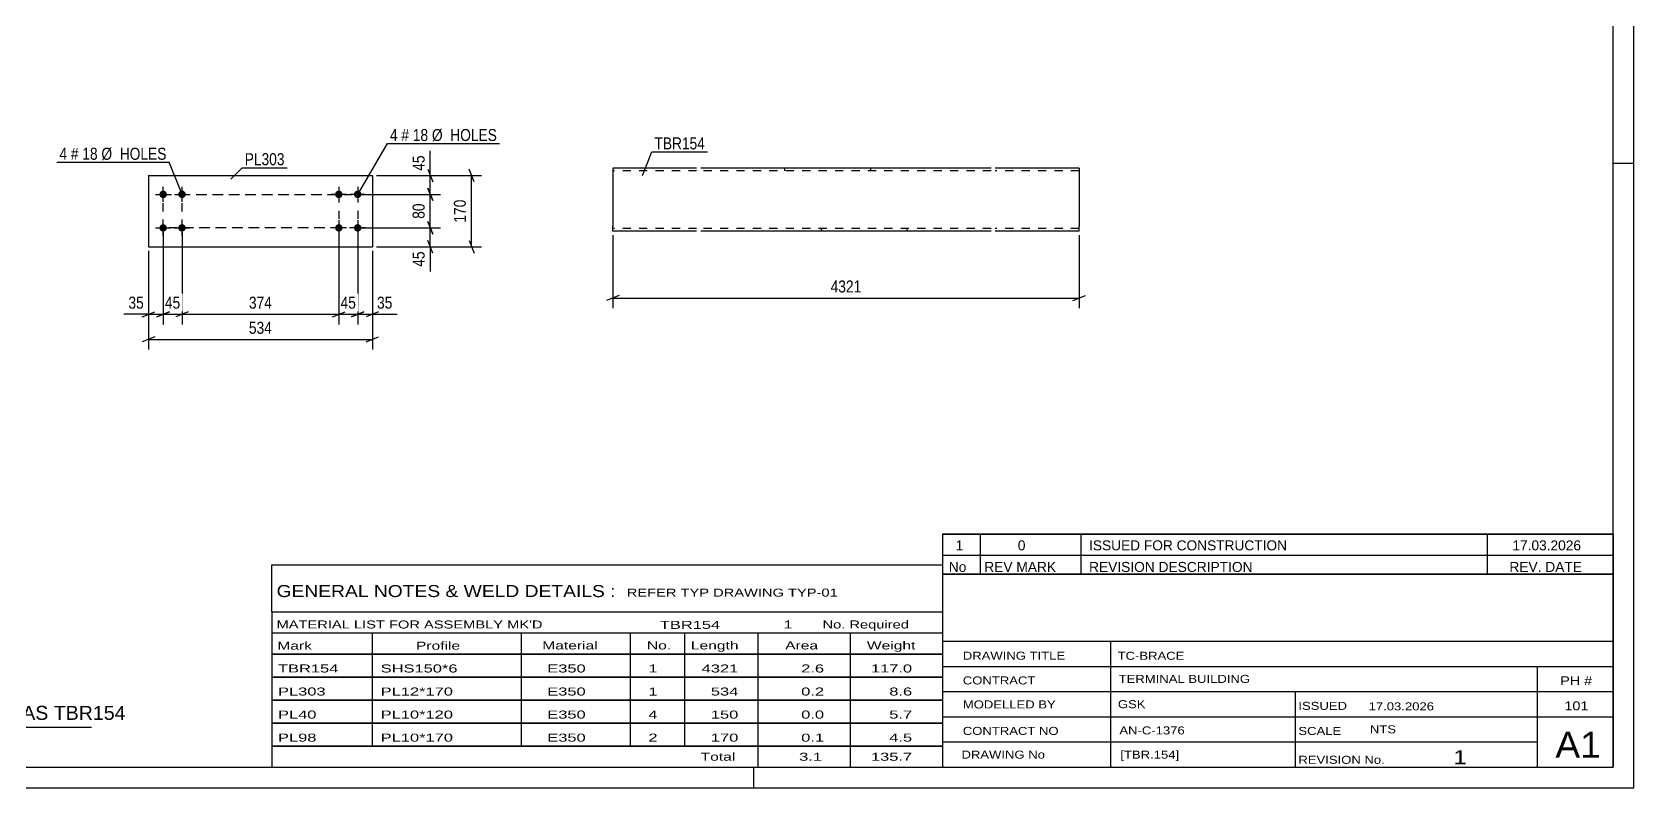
# Model space of a CAD drawing. Header units: millimetres. Extents: x 0 to 594, y 0 to 420.
# Drawn here: x 211.8 to 594, y 0 to 180.4 of the extents above; entities that cross this region are included whole.
import ezdxf

# ---------------------------------------------------------------- set-up
doc = ezdxf.new("R2010")
doc.units = ezdxf.units.MM
doc.linetypes.add('DXK_LINE_DOT2', pattern=[3.9198, 1.9599, -1.9599])
doc.styles.add('Arial', font='arial.ttf', dxfattribs={"height": 0.2})
doc.styles.add('Arial Narrow', font='ARIALN.TTF', dxfattribs={"height": 0.2})

# ---------------------------------------------------------------- blocks, each defined once
blk = doc.blocks.new('Unknown-580575021-1131')
at = {"color": 5, "linetype": 'Continuous'}
for p, q in [((594, 0), (594, 420)), ((589, 5), (589, 415)), ((594, 149), (589, 149)), ((5, 5), (589, 5)), ((384, 0), (384, 5)), ((0, 0), (594, 0))]:
    blk.add_line(p, q, dxfattribs=at)
blk = doc.blocks.new('Part-580575021-3604 - 3603')
at = {"color": 2, "linetype": 'Continuous'}
for p, q in [((239.6, 146.16), (239.6, 129.16)), ((239.6, 146.16), (293.01, 146.16)), ((293.01, 146.16), (293.01, 129.16)), ((239.6, 129.16), (293.01, 129.16))]:
    blk.add_line(p, q, dxfattribs=at)
blk = doc.blocks.new('Bolt-580575021-3605 - 3603')
at = {"linetype": 'Continuous'}
for points in [[(285.01, 140.76, -1), (285.01, 142.56, -1)], [(289.51, 140.76, -1), (289.51, 142.56, -1)], [(285.01, 132.76, -1), (285.01, 134.56, -1)], [(289.51, 132.76, -1), (289.51, 134.56, -1)]]:
    blk.add_hatch(color=1, dxfattribs=at).paths.add_polyline_path(points)
at = {"color": 1, "linetype": 'Continuous'}
for p, q in [((286.81, 141.66), (283.21, 141.66)), ((285.01, 143.46), (285.01, 139.86)), ((291.31, 141.66), (287.71, 141.66)), ((289.51, 143.46), (289.51, 139.86)), ((285.01, 135.46), (285.01, 131.86)), ((289.51, 135.46), (289.51, 131.86)), ((286.81, 133.66), (283.21, 133.66)), ((291.31, 133.66), (287.71, 133.66))]:
    blk.add_line(p, q, dxfattribs=at)
blk = doc.blocks.new('Bolt-580575021-3606 - 3603')
at = {"linetype": 'Continuous'}
for points in [[(243.1, 142.56, -1), (243.1, 140.76, -1)], [(247.6, 142.56, -1), (247.6, 140.76, -1)], [(243.1, 134.56, -1), (243.1, 132.76, -1)], [(247.6, 134.56, -1), (247.6, 132.76, -1)]]:
    blk.add_hatch(color=1, dxfattribs=at).paths.add_polyline_path(points)
at = {"color": 1, "linetype": 'Continuous'}
for p, q in [((241.3, 141.66), (244.9, 141.66)), ((243.1, 139.86), (243.1, 143.46)), ((245.8, 141.66), (249.4, 141.66)), ((247.6, 139.86), (247.6, 143.46)), ((243.1, 131.86), (243.1, 135.46)), ((247.6, 131.86), (247.6, 135.46)), ((241.3, 133.66), (244.9, 133.66)), ((245.8, 133.66), (249.4, 133.66))]:
    blk.add_line(p, q, dxfattribs=at)
blk = doc.blocks.new('Part-580575021-2546 - 2538')
at = {"color": 2, "linetype": 'Continuous'}
for p, q in [((370.37, 147.89), (350.37, 147.89)), ((350.37, 147.89), (350.37, 134.09)), ((440.63, 147.89), (371.37, 147.89)), ((461.63, 147.89), (441.63, 147.89)), ((461.63, 147.89), (461.63, 134.09)), ((350.37, 133.24), (350.37, 134.09)), ((461.63, 132.89), (461.63, 134.09)), ((350.37, 132.98), (350.37, 133.24)), ((350.37, 132.89), (350.37, 132.98)), ((370.37, 132.89), (350.37, 132.89)), ((440.63, 132.89), (371.37, 132.89)), ((461.63, 132.89), (441.63, 132.89))]:
    blk.add_line(p, q, dxfattribs=at)
at = {"color": 7, "linetype": 'DXK_LINE_DOT2'}
for p, q in [((370.37, 147.29), (350.37, 147.29)), ((440.63, 147.29), (371.37, 147.29)), ((391.37, 147.89), (391.37, 147.29)), ((411.85, 147.89), (411.85, 147.29)), ((461.63, 147.29), (441.63, 147.29)), ((461.63, 147.29), (461.63, 147.25)), ((461.63, 147.25), (461.63, 147.29)), ((461.63, 147.15), (461.63, 147.25)), ((461.63, 147.25), (461.63, 147.15)), ((350.37, 133.63), (350.37, 134.09)), ((350.37, 133.24), (350.37, 133.86)), ((461.63, 133.54), (461.63, 133.86)), ((350.37, 133.49), (350.37, 133.54)), ((350.37, 133.49), (350.37, 133.54)), ((370.37, 133.49), (350.37, 133.49)), ((350.37, 132.89), (350.37, 132.89)), ((440.63, 133.49), (371.37, 133.49)), ((400.15, 132.89), (400.15, 133.49)), ((420.63, 132.89), (420.63, 133.49)), ((461.63, 133.49), (441.63, 133.49)), ((461.63, 133.49), (461.63, 133.54))]:
    blk.add_line(p, q, dxfattribs=at)
blk = doc.blocks.new('Rectangle-580575021-3781 - 3603')
at = {"color": 1, "linetype": 'DXK_LINE_DOT2'}
blk.add_lwpolyline([(243.1, 141.66), (289.51, 141.66), (289.51, 133.66), (243.1, 133.66), (243.1, 141.66)], close=True, dxfattribs=at)
blk = doc.blocks.new('Rectangle-580575021-3791 - 3603')
at = {"color": 1, "linetype": 'DXK_LINE_DOT2'}
blk.add_lwpolyline([(247.6, 141.66), (285.01, 141.66), (285.01, 133.66), (247.6, 133.66), (247.6, 141.66)], close=True, dxfattribs=at)
blk = doc.blocks.new('StraightDimension-580575021-3610 - 3603')
at = {"color": 7, "linetype": 'Continuous'}
for p, q in [((289.51, 132.66), (289.51, 110.63)), ((293.01, 128.16), (293.01, 110.63)), ((288.01, 112.43), (291.01, 113.63)), ((289.51, 113.03), (293.01, 113.03)), ((294.51, 113.63), (291.51, 112.43))]:
    blk.add_line(p, q, dxfattribs=at)
at = {"color": 0}
blk.add_wipeout([(298.39, 113.78), (298.39, 117.98), (293.53, 117.98), (293.53, 113.78)], dxfattribs=at)
at = {"color": 7, "linetype": 'Continuous'}
blk.add_line((293.01, 113.03), (298.91, 113.03), dxfattribs=at)
blk.add_line((293.01, 113.03), (298.91, 113.03), dxfattribs=at)
at = {"color": 3, "style": 'Arial Narrow'}
blk.add_text('35', height=2.863, dxfattribs=at).set_placement((294.13, 114.38))
blk = doc.blocks.new('StraightDimension-580575021-3611 - 3603')
at = {"color": 7, "linetype": 'Continuous'}
for p, q in [((285.01, 132.66), (285.01, 110.63)), ((289.51, 132.66), (289.51, 110.63)), ((283.51, 112.43), (286.51, 113.63)), ((285.01, 113.03), (289.51, 113.03)), ((291.01, 113.63), (288.01, 112.43))]:
    blk.add_line(p, q, dxfattribs=at)
at = {"color": 0}
blk.add_wipeout([(289.69, 113.78), (289.69, 117.98), (284.83, 117.98), (284.83, 113.78)], dxfattribs=at)
at = {"color": 3, "style": 'Arial Narrow'}
blk.add_text('45', height=2.863, dxfattribs=at).set_placement((285.43, 114.38))
blk = doc.blocks.new('StraightDimension-580575021-3612 - 3603')
at = {"color": 7, "linetype": 'Continuous'}
for p, q in [((247.6, 132.66), (247.6, 110.63)), ((285.01, 132.66), (285.01, 110.63)), ((249.1, 113.63), (246.1, 112.43)), ((247.6, 113.03), (285.01, 113.03)), ((283.51, 112.43), (286.51, 113.63))]:
    blk.add_line(p, q, dxfattribs=at)
at = {"color": 0}
blk.add_wipeout([(269.65, 113.78), (269.65, 117.98), (262.96, 117.98), (262.96, 113.78)], dxfattribs=at)
at = {"color": 3, "style": 'Arial Narrow'}
blk.add_text('374', height=2.863, dxfattribs=at).set_placement((263.56, 114.38))
blk = doc.blocks.new('StraightDimension-580575021-3613 - 3603')
at = {"color": 7, "linetype": 'Continuous'}
for p, q in [((243.1, 132.66), (243.1, 110.63)), ((247.6, 132.66), (247.6, 110.63)), ((241.6, 112.43), (244.6, 113.63)), ((243.1, 113.03), (247.6, 113.03)), ((249.1, 113.63), (246.1, 112.43))]:
    blk.add_line(p, q, dxfattribs=at)
at = {"color": 0}
blk.add_wipeout([(247.78, 113.78), (247.78, 117.98), (242.92, 117.98), (242.92, 113.78)], dxfattribs=at)
at = {"color": 3, "style": 'Arial Narrow'}
blk.add_text('45', height=2.863, dxfattribs=at).set_placement((243.52, 114.38))
blk = doc.blocks.new('StraightDimension-580575021-3614 - 3603')
at = {"color": 7, "linetype": 'Continuous'}
for p, q in [((243.1, 132.66), (243.1, 110.63)), ((239.6, 128.16), (239.6, 110.63)), ((238.1, 112.43), (241.1, 113.63)), ((239.6, 113.03), (243.1, 113.03)), ((244.6, 113.63), (241.6, 112.43))]:
    blk.add_line(p, q, dxfattribs=at)
at = {"color": 0}
blk.add_wipeout([(239.07, 113.78), (239.07, 117.98), (234.22, 117.98), (234.22, 113.78)], dxfattribs=at)
at = {"color": 7, "linetype": 'Continuous'}
blk.add_line((239.6, 113.03), (233.69, 113.03), dxfattribs=at)
blk.add_line((239.6, 113.03), (233.69, 113.03), dxfattribs=at)
at = {"color": 3, "style": 'Arial Narrow'}
blk.add_text('35', height=2.863, dxfattribs=at).set_placement((234.82, 114.38))
blk = doc.blocks.new('StraightDimension-580575021-3630 - 3603')
at = {"color": 7, "linetype": 'Continuous'}
for p, q in [((239.6, 128.16), (239.6, 104.63)), ((293.01, 128.16), (293.01, 104.63)), ((241.1, 107.63), (238.1, 106.43)), ((239.6, 107.03), (293.01, 107.03)), ((291.51, 106.43), (294.51, 107.63))]:
    blk.add_line(p, q, dxfattribs=at)
at = {"color": 0}
blk.add_wipeout([(269.65, 107.78), (269.65, 111.98), (262.96, 111.98), (262.96, 107.78)], dxfattribs=at)
at = {"color": 3, "style": 'Arial Narrow'}
blk.add_text('534', height=2.863, dxfattribs=at).set_placement((263.56, 108.38))
blk = doc.blocks.new('StraightDimension-580575021-3650 - 3603')
at = {"color": 7, "linetype": 'Continuous'}
for p, q in [((294.01, 146.16), (319.07, 146.16)), ((317.27, 144.66), (316.07, 147.66)), ((316.67, 129.16), (316.67, 146.16)), ((316.07, 130.66), (317.27, 127.66)), ((294.01, 129.16), (319.07, 129.16))]:
    blk.add_line(p, q, dxfattribs=at)
at = {"color": 0}
blk.add_wipeout([(315.92, 141), (311.72, 141), (311.72, 134.32), (315.92, 134.32)], dxfattribs=at)
at = {"color": 3, "style": 'Arial Narrow'}
blk.add_text('170', height=2.863, rotation=90.0002, dxfattribs=at).set_placement((315.32, 134.92))
blk = doc.blocks.new('StraightDimension-580575021-3759 - 3603')
at = {"color": 7, "linetype": 'Continuous'}
for p, q in [((294.01, 146.16), (309.23, 146.16)), ((306.23, 147.66), (307.43, 144.66)), ((306.83, 141.66), (306.83, 146.16)), ((290.51, 141.66), (309.23, 141.66)), ((307.43, 140.16), (306.23, 143.16))]:
    blk.add_line(p, q, dxfattribs=at)
at = {"color": 0}
blk.add_wipeout([(306.08, 151.54), (301.88, 151.54), (301.88, 146.69), (306.08, 146.69)], dxfattribs=at)
at = {"color": 7, "linetype": 'Continuous'}
blk.add_line((306.83, 146.16), (306.83, 152.07), dxfattribs=at)
blk.add_line((306.83, 146.16), (306.83, 152.07), dxfattribs=at)
at = {"color": 3, "style": 'Arial Narrow'}
blk.add_text('45', height=2.863, rotation=90.0002, dxfattribs=at).set_placement((305.48, 147.29))
blk = doc.blocks.new('StraightDimension-580575021-3760 - 3603')
at = {"color": 7, "linetype": 'Continuous'}
for p, q in [((290.51, 141.66), (309.23, 141.66)), ((306.23, 143.16), (307.43, 140.16)), ((306.83, 133.66), (306.83, 141.66)), ((307.43, 132.16), (306.23, 135.16)), ((290.51, 133.66), (309.23, 133.66))]:
    blk.add_line(p, q, dxfattribs=at)
at = {"color": 0}
blk.add_wipeout([(306.08, 140.09), (301.88, 140.09), (301.88, 135.23), (306.08, 135.23)], dxfattribs=at)
at = {"color": 3, "style": 'Arial Narrow'}
blk.add_text('80', height=2.863, rotation=90.0002, dxfattribs=at).set_placement((305.48, 135.83))
blk = doc.blocks.new('StraightDimension-580575021-3761 - 3603')
at = {"color": 7, "linetype": 'Continuous'}
for p, q in [((306.23, 135.16), (307.43, 132.16)), ((290.51, 133.66), (309.23, 133.66)), ((307.43, 127.66), (306.23, 130.66)), ((306.83, 129.16), (306.83, 133.66)), ((294.01, 129.16), (309.23, 129.16))]:
    blk.add_line(p, q, dxfattribs=at)
at = {"color": 0}
blk.add_wipeout([(306.08, 128.64), (301.88, 128.64), (301.88, 123.78), (306.08, 123.78)], dxfattribs=at)
at = {"color": 7, "linetype": 'Continuous'}
blk.add_line((306.83, 129.16), (306.83, 123.26), dxfattribs=at)
blk.add_line((306.83, 129.16), (306.83, 123.26), dxfattribs=at)
at = {"color": 3, "style": 'Arial Narrow'}
blk.add_text('45', height=2.863, rotation=90.0002, dxfattribs=at).set_placement((305.48, 124.38))
blk = doc.blocks.new('StraightDimension-580575021-2552 - 2538')
at = {"color": 7, "linetype": 'Continuous'}
for p, q in [((350.37, 131.89), (350.37, 114.49)), ((461.63, 131.89), (461.63, 114.49)), ((351.87, 117.49), (348.87, 116.29)), ((350.37, 116.89), (461.63, 116.89)), ((460.13, 116.29), (463.13, 117.49))]:
    blk.add_line(p, q, dxfattribs=at)
at = {"color": 0}
blk.add_wipeout([(410.26, 117.64), (410.26, 121.84), (401.74, 121.84), (401.74, 117.64)], dxfattribs=at)
at = {"color": 3, "style": 'Arial Narrow'}
blk.add_text('4321', height=2.863, dxfattribs=at).set_placement((402.34, 118.24))
blk = doc.blocks.new('Unknown-580575021-4488')
at = {"color": 7, "linetype": 'Continuous'}
for p, q in [((429, 60.55), (589, 60.55)), ((589, 60.55), (429, 60.55)), ((429, 60.55), (429, 55.55)), ((438, 60.55), (438, 55.55)), ((462, 60.55), (462, 55.55)), ((559, 60.55), (559, 55.55)), ((589, 60.55), (589, 55.55)), ((429, 55.55), (589, 55.55)), ((429, 55.55), (429, 51.05)), ((429, 55.55), (589, 55.55)), ((438, 55.55), (438, 51.05)), ((462, 55.55), (462, 51.05)), ((559, 55.55), (559, 51.05)), ((589, 55.55), (589, 51.05)), ((589, 51.05), (429, 51.05))]:
    blk.add_line(p, q, dxfattribs=at)
at = {"color": 7, "linetype": 'Continuous', "style": 'Arial Narrow'}
for s, height, width, p in [('1', 2.39, 1.196471, (432.16, 56.7)), ('0', 2.39, 1.196471, (447, 56.7)), ('ISSUED FOR CONSTRUCTION', 2.3861, 1.196471, (464, 56.7)), ('17.03.2026', 2.386, 1.196471, (565, 56.7)), ('No', 2.386, 1.2, (430.54, 51.55)), ('REV MARK', 2.386, 1.2, (439, 51.55)), ('REVISION DESCRIPTION', 2.3861, 1.2, (464, 51.55)), ('REV. DATE', 2.386, 1.2, (564.28, 51.55))]:
    blk.add_text(s, height=height, dxfattribs=dict(at, width=width)).set_placement(p)
blk = doc.blocks.new('Unknown-580575021-4487')
at = {"color": 7, "linetype": 'Continuous'}
for p, q in [((429, 51.05), (429, 5)), ((429, 51.05), (589, 51.05)), ((589, 51), (589, 5)), ((429, 35), (589, 35)), ((469.14, 35), (469.14, 5)), ((429, 29), (589, 29)), ((571, 5.05), (571, 29.05)), ((429, 23), (589, 23)), ((513.14, 23), (513.14, 5)), ((429, 17), (589, 17)), ((429, 11), (571, 11)), ((429, 5), (589, 5))]:
    blk.add_line(p, q, dxfattribs=at)
at = {"color": 7, "style": 'Arial Narrow'}
for s, height, width, p in [('DRAWING TITLE', 1.9089, 1.425378, (433.88, 30.61)), ('TC-BRACE', 1.909, 1.425378, (470.81, 30.59)), ('TERMINAL BUILDING', 1.9089, 1.425378, (471.06, 25.07)), ('CONTRACT', 1.909, 1.425378, (433.88, 24.71)), ('MODELLED BY', 1.9089, 1.425378, (433.88, 18.98)), ('GSK', 1.909, 1.425378, (470.88, 19.04)), ('ISSUED', 1.909, 1.425378, (513.94, 18.64)), ('17.03.2026', 1.909, 1.425378, (530.69, 18.52)), ('CONTRACT NO', 1.9089, 1.425378, (433.88, 12.66)), ('AN-C-1376', 1.909, 1.425378, (471.23, 12.78)), ('SCALE', 1.909, 1.425378, (513.94, 12.65)), ('A1', 6.204, 1.25, (575.24, 7.2)), ('DRAWING No', 1.909, 1.425378, (433.56, 7)), ('[TBR.154]', 1.909, 1.425378, (471.46, 6.99)), ('REVISION No.', 1.9089, 1.425378, (513.94, 5.77)), ('1', 3.34, 1.5, (550.91, 5.68))]:
    blk.add_text(s, height=height, dxfattribs=dict(at, width=width)).set_placement(p)
at = {"color": 7, "linetype": 'Continuous', "style": 'Arial Narrow'}
for s, height, width, p in [('PH #', 2.1, 1.42538, (576.4, 24.55)), ('101', 2.1, 1.42538, (577.41, 18.55)), ('NTS', 1.909, 1.425378, (531, 13.05))]:
    blk.add_text(s, height=height, dxfattribs=dict(at, width=width)).set_placement(p)
blk = doc.blocks.new('Unknown-580575021-4489')
at = {"color": 7, "linetype": 'Continuous'}
for p, q in [((269, 53.25), (429, 53.25)), ((269, 42), (269, 53.25)), ((429, 53.25), (429, 42)), ((269, 42), (429, 42)), ((269, 42), (269, 37)), ((429, 42), (429, 37)), ((269, 37), (429, 37)), ((269, 37), (269, 32)), ((293, 37), (293, 32)), ((328.5, 37), (328.5, 32)), ((354.5, 37), (354.5, 32)), ((367.5, 37), (367.5, 32)), ((385, 37), (385, 32)), ((407, 37), (407, 32)), ((429, 37), (429, 32)), ((269, 32), (429, 32)), ((269, 31.95), (269, 26.55)), ((269, 31.95), (429, 31.95)), ((293, 32), (293, 26.5)), ((328.5, 32), (328.5, 26.5)), ((354.5, 32), (354.5, 26.5)), ((367.5, 32), (367.5, 26.5)), ((385, 32), (385, 26.5)), ((407, 32), (407, 26.5)), ((429, 31.95), (429, 26.55)), ((269, 26.55), (429, 26.55)), ((269, 26.45), (269, 21.05)), ((269, 26.45), (429, 26.45)), ((293, 26.5), (293, 21)), ((328.5, 26.5), (328.5, 21)), ((354.5, 26.5), (354.5, 21)), ((367.5, 26.5), (367.5, 21)), ((385, 26.5), (385, 21)), ((407, 26.5), (407, 21)), ((429, 26.45), (429, 21.05)), ((269, 21.05), (429, 21.05)), ((269, 20.95), (269, 15.55)), ((269, 20.95), (429, 20.95)), ((293, 21), (293, 15.5)), ((328.5, 21), (328.5, 15.5)), ((354.5, 21), (354.5, 15.5)), ((367.5, 21), (367.5, 15.5)), ((385, 21), (385, 15.5)), ((407, 21), (407, 15.5)), ((429, 20.95), (429, 15.55)), ((269, 15.55), (429, 15.55)), ((269, 15.45), (269, 10.05)), ((269, 15.45), (429, 15.45)), ((293, 15.5), (293, 10)), ((328.5, 15.5), (328.5, 10)), ((354.5, 15.5), (354.5, 10)), ((367.5, 15.5), (367.5, 10)), ((385, 15.5), (385, 10)), ((407, 15.5), (407, 10)), ((429, 15.45), (429, 10.05)), ((269, 10.05), (429, 10.05)), ((269, 10), (429, 10)), ((269, 10), (269, 5)), ((385, 10), (385, 5)), ((407, 10), (407, 5)), ((429, 10), (429, 5)), ((269, 5), (429, 5))]:
    blk.add_line(p, q, dxfattribs=at)
at = {"color": 7, "style": 'Arial Narrow'}
for s, height, width, p in [('GENERAL NOTES & WELD DETAILS :', 2.8633, 1.4, (270.15, 45.56)), ('REFER TYP DRAWING TYP-01', 1.9089, 1.6, (353.7, 45.66)), ("MATERIAL LIST FOR ASSEMBLY MK'D", 1.9089, 1.6, (270.15, 38.06)), ('TBR154', 1.909, 1.794707, (361.59, 37.97)), ('1', 1.91, 1.794707, (391.08, 38.06)), ('No. Required', 1.9089, 1.6, (400.41, 38.06)), ('Mark', 1.909, 1.7, (270.34, 33)), ('Profile', 1.909, 1.7, (303.41, 33)), ('Material', 1.909, 1.7, (333.54, 33.06)), ('No.', 1.909, 1.7, (358.5, 33.06)), ('Length', 1.909, 1.7, (369, 33.06)), ('Area', 1.909, 1.7, (391.5, 33.06)), ('Weight', 1.909, 1.7, (411, 33.06))]:
    blk.add_text(s, height=height, dxfattribs=dict(at, width=width)).set_placement(p)
at = {"color": 7, "linetype": 'Continuous', "style": 'Arial Narrow'}
for s, height, width, p in [('TBR154', 1.909, 1.794707, (270.5, 27.56)), ('SHS150*6', 1.909, 1.794707, (295, 27.56)), ('E350', 1.909, 1.794707, (334.74, 27.56)), ('1', 1.91, 1.794707, (358.86, 27.56)), ('4321', 1.909, 1.794707, (371.58, 27.56)), ('2.6', 1.909, 1.794707, (395.32, 27.56)), ('117.0', 1.909, 1.794707, (411.96, 27.56)), ('PL303', 1.909, 1.794707, (270.5, 22.06)), ('PL12*170', 1.909, 1.794707, (295, 22.06)), ('E350', 1.909, 1.794707, (334.74, 22.06)), ('1', 1.91, 1.794707, (358.86, 22.06)), ('534', 1.909, 1.794707, (373.77, 22.06)), ('0.2', 1.909, 1.794707, (395.32, 22.06)), ('8.6', 1.909, 1.794707, (416.33, 22.06)), ('PL40', 1.909, 1.794707, (270.5, 16.56)), ('PL10*120', 1.909, 1.794707, (295, 16.56)), ('E350', 1.909, 1.794707, (334.74, 16.56)), ('4', 1.91, 1.794707, (358.86, 16.56)), ('150', 1.909, 1.794707, (373.77, 16.56)), ('0.0', 1.909, 1.794707, (395.32, 16.56)), ('5.7', 1.909, 1.794707, (416.33, 16.56)), ('PL98', 1.909, 1.794707, (270.5, 11.06)), ('PL10*170', 1.909, 1.794707, (295, 11.06)), ('E350', 1.909, 1.794707, (334.74, 11.06)), ('2', 1.91, 1.794707, (358.86, 11.06)), ('170', 1.909, 1.794707, (373.77, 11.06)), ('0.1', 1.909, 1.794707, (395.32, 11.06)), ('4.5', 1.909, 1.794707, (416.33, 11.06)), ('Total', 1.909, 1.7, (371.33, 6.5)), ('3.1', 1.909, 1.794707, (394.83, 6.5)), ('135.7', 1.909, 1.794707, (411.96, 6.5))]:
    blk.add_text(s, height=height, dxfattribs=dict(at, width=width)).set_placement(p)
blk = doc.blocks.new('Unknown-580575021-4490')
at = {"color": 7, "linetype": 'Continuous'}
blk.add_line((156, 14.5), (226, 14.5), dxfattribs=at)
at = {"color": 7, "style": 'Arial'}
blk.add_text('ONE-TCH-BRACE MARKED AS TBR154', height=3.3428, dxfattribs=at).set_placement((147.99, 16.25))
blk = doc.blocks.new('Mark-580575021-3657 - 3603')
at = {"color": 0}
blk.add_wipeout([(220.18, 149.91), (220.18, 152.91), (218.36, 152.91), (218.36, 149.91)], dxfattribs=at)
blk.add_wipeout([(220.18, 149.91), (220.18, 152.91), (218.36, 152.91), (218.36, 149.91)], dxfattribs=at)
blk.add_wipeout([(222.91, 149.91), (222.91, 152.91), (221.08, 152.91), (221.08, 149.91)], dxfattribs=at)
blk.add_wipeout([(222.91, 149.91), (222.91, 152.91), (221.08, 152.91), (221.08, 149.91)], dxfattribs=at)
at = {"color": 3, "style": 'Arial Narrow'}
blk.add_text('4', height=2.86, dxfattribs=at).set_placement((218.36, 149.91))
at = {"color": 0}
blk.add_wipeout([(227.47, 149.91), (227.47, 152.91), (223.81, 152.91), (223.81, 149.91)], dxfattribs=at)
blk.add_wipeout([(227.47, 149.91), (227.47, 152.91), (223.81, 152.91), (223.81, 149.91)], dxfattribs=at)
at = {"color": 3, "style": 'Arial Narrow'}
blk.add_text('#', height=2.86, dxfattribs=at).set_placement((221.08, 149.91))
at = {"color": 0}
blk.add_wipeout([(243.9, 149.91), (243.9, 152.91), (228.37, 152.91), (228.37, 149.91)], dxfattribs=at)
blk.add_wipeout([(243.9, 149.91), (243.9, 152.91), (228.37, 152.91), (228.37, 149.91)], dxfattribs=at)
at = {"color": 7, "linetype": 'Continuous'}
for p in [(217.76, 149.31), (247.6, 141.66)]:
    blk.add_line(p, (244.5, 149.31), dxfattribs=at)
at = {"color": 3, "style": 'Arial Narrow'}
for s, p in [('Ø  HOLES', (228.37, 149.91)), ('18', (223.81, 149.91))]:
    blk.add_text(s, height=2.863, dxfattribs=at).set_placement(p)
blk = doc.blocks.new('Mark-580575021-3653 - 3603')
at = {"color": 0}
blk.add_wipeout([(272.06, 148.62), (272.06, 151.62), (262.56, 151.62), (262.56, 148.62)], dxfattribs=at)
blk.add_wipeout([(272.06, 148.62), (272.06, 151.62), (262.56, 151.62), (262.56, 148.62)], dxfattribs=at)
at = {"color": 30, "linetype": 'Continuous'}
for p, q in [((259.25, 145.26), (261.96, 148.02)), ((261.96, 148.02), (272.66, 148.02))]:
    blk.add_line(p, q, dxfattribs=at)
at = {"color": 3, "style": 'Arial Narrow'}
blk.add_text('PL303', height=2.863, dxfattribs=at).set_placement((262.56, 148.62))
blk = doc.blocks.new('Mark-580575021-3656 - 3603')
at = {"color": 0}
blk.add_wipeout([(299.03, 154.39), (299.03, 157.39), (297.21, 157.39), (297.21, 154.39)], dxfattribs=at)
blk.add_wipeout([(299.03, 154.39), (299.03, 157.39), (297.21, 157.39), (297.21, 154.39)], dxfattribs=at)
at = {"color": 7, "linetype": 'Continuous'}
blk.add_line((289.51, 141.66), (296.61, 153.79), dxfattribs=at)
at = {"color": 0}
blk.add_wipeout([(301.76, 154.39), (301.76, 157.39), (299.93, 157.39), (299.93, 154.39)], dxfattribs=at)
blk.add_wipeout([(301.76, 154.39), (301.76, 157.39), (299.93, 157.39), (299.93, 154.39)], dxfattribs=at)
at = {"color": 3, "style": 'Arial Narrow'}
blk.add_text('4', height=2.86, dxfattribs=at).set_placement((297.21, 154.39))
at = {"color": 0}
blk.add_wipeout([(306.32, 154.39), (306.32, 157.39), (302.66, 157.39), (302.66, 154.39)], dxfattribs=at)
blk.add_wipeout([(306.32, 154.39), (306.32, 157.39), (302.66, 157.39), (302.66, 154.39)], dxfattribs=at)
at = {"color": 3, "style": 'Arial Narrow'}
blk.add_text('#', height=2.86, dxfattribs=at).set_placement((299.93, 154.39))
at = {"color": 0}
blk.add_wipeout([(322.74, 154.39), (322.74, 157.39), (307.22, 157.39), (307.22, 154.39)], dxfattribs=at)
blk.add_wipeout([(322.74, 154.39), (322.74, 157.39), (307.22, 157.39), (307.22, 154.39)], dxfattribs=at)
at = {"color": 7, "linetype": 'Continuous'}
blk.add_line((296.61, 153.79), (323.34, 153.79), dxfattribs=at)
at = {"color": 3, "style": 'Arial Narrow'}
for s, p in [('18', (302.66, 154.39)), ('Ø  HOLES', (307.22, 154.39))]:
    blk.add_text(s, height=2.863, dxfattribs=at).set_placement(p)
blk = doc.blocks.new('Mark-580575021-2542 - 2538')
at = {"color": 0}
blk.add_wipeout([(372.37, 152.39), (372.37, 155.39), (360.31, 155.39), (360.31, 152.39)], dxfattribs=at)
blk.add_wipeout([(372.37, 152.39), (372.37, 155.39), (360.31, 155.39), (360.31, 152.39)], dxfattribs=at)
at = {"color": 30, "linetype": 'Continuous'}
for p, q in [((357.49, 146.14), (359.71, 151.79)), ((359.71, 151.79), (372.97, 151.79))]:
    blk.add_line(p, q, dxfattribs=at)
at = {"color": 3, "style": 'Arial Narrow'}
blk.add_text('TBR154', height=2.863, dxfattribs=at).set_placement((360.31, 152.39))

msp = doc.modelspace()

# ---------------------------------------------------------------- block references
for name in ['Unknown-580575021-1131', 'Part-580575021-3604 - 3603', 'Part-580575021-2546 - 2538', 'Bolt-580575021-3606 - 3603', 'Rectangle-580575021-3781 - 3603', 'Rectangle-580575021-3791 - 3603', 'Bolt-580575021-3605 - 3603', 'Unknown-580575021-4488', 'Unknown-580575021-4489', 'Unknown-580575021-4487', 'Unknown-580575021-4490']:
    msp.add_blockref(name, (0, 0))

# ---------------------------------------------------------------- next in the draw order: block references
for name in ['Mark-580575021-3657 - 3603', 'Mark-580575021-2542 - 2538', 'Mark-580575021-3653 - 3603', 'StraightDimension-580575021-3610 - 3603', 'StraightDimension-580575021-2552 - 2538']:
    msp.add_blockref(name, (0, 0))

# ---------------------------------------------------------------- next in the draw order: block references
msp.add_blockref('StraightDimension-580575021-3611 - 3603', (0, 0))

# ---------------------------------------------------------------- next in the draw order: block references
msp.add_blockref('StraightDimension-580575021-3612 - 3603', (0, 0))

# ---------------------------------------------------------------- next in the draw order: block references
msp.add_blockref('StraightDimension-580575021-3613 - 3603', (0, 0))

# ---------------------------------------------------------------- next in the draw order: block references
msp.add_blockref('StraightDimension-580575021-3614 - 3603', (0, 0))

# ---------------------------------------------------------------- next in the draw order: block references
msp.add_blockref('StraightDimension-580575021-3630 - 3603', (0, 0))

# ---------------------------------------------------------------- next in the draw order: block references
msp.add_blockref('StraightDimension-580575021-3650 - 3603', (0, 0))

# ---------------------------------------------------------------- next in the draw order: block references
msp.add_blockref('StraightDimension-580575021-3759 - 3603', (0, 0))

# ---------------------------------------------------------------- next in the draw order: block references
msp.add_blockref('StraightDimension-580575021-3760 - 3603', (0, 0))

# ---------------------------------------------------------------- next in the draw order: block references
for name in ['Mark-580575021-3656 - 3603', 'StraightDimension-580575021-3761 - 3603']:
    msp.add_blockref(name, (0, 0))

doc.saveas('drawing.dxf')
